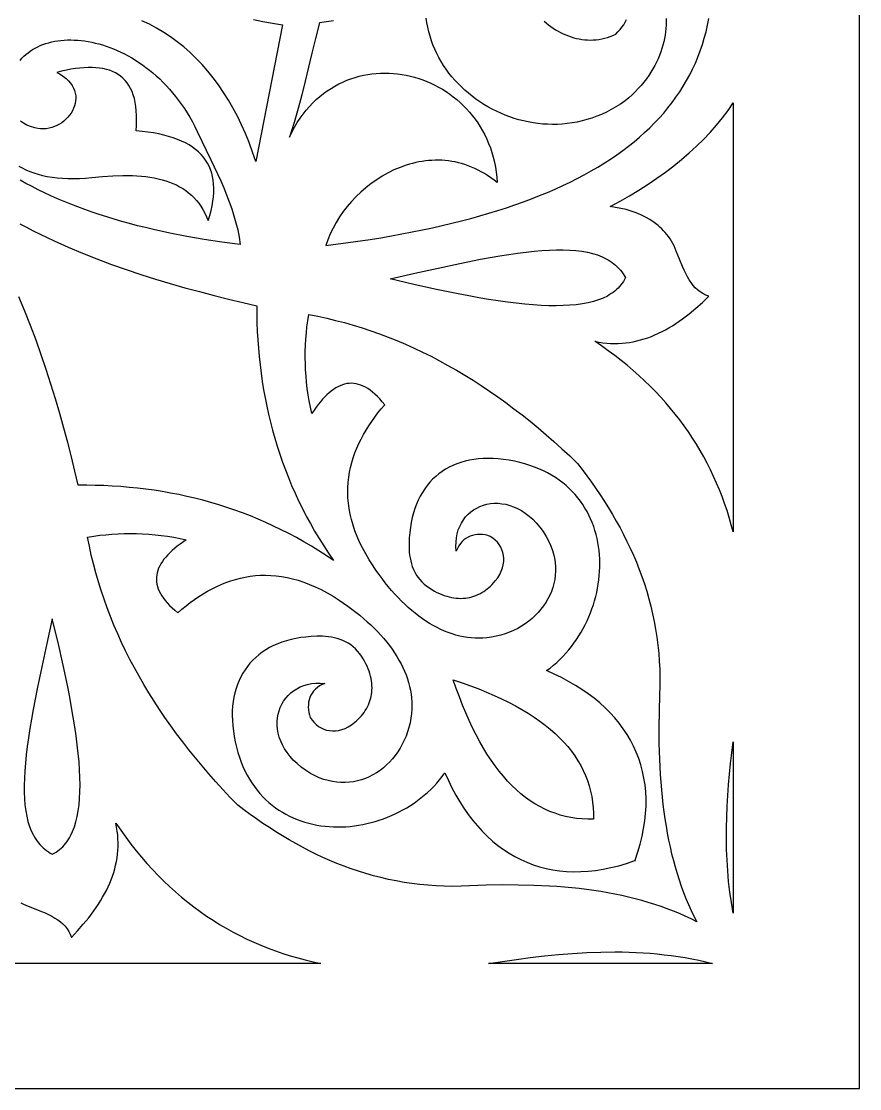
# Model space of a CAD drawing. Extents: x 38.7 to 88.7, y -52.9 to -2.9.
# Drawn here: x 71.81 to 88.68, y -52.91 to -31.42 of the extents above; entities that cross this region are included whole.
import ezdxf

# ---------------------------------------------------------------- set-up
doc = ezdxf.new("R2010")
doc.units = 0
doc.header["$MEASUREMENT"] = 0
doc.layers.add('LAYER_1', color=18, linetype='CONTINUOUS')

msp = doc.modelspace()

# ---------------------------------------------------------------- linework, layer by layer
at = {"layer": 'LAYER_1'}
for points in [[(38.681, -52.906), (88.681, -52.906), (88.681, -2.906), (38.681, -2.906)], [(86.136, -33.062), (86.136, -41.699), (86.098, -41.554), (86.056, -41.411), (86.012, -41.269), (85.964, -41.128), (85.913, -40.989), (85.859, -40.852), (85.803, -40.716), (85.743, -40.582), (85.68, -40.449), (85.613, -40.318), (85.544, -40.189), (85.472, -40.061), (85.396, -39.935), (85.318, -39.81), (85.236, -39.687), (85.151, -39.566), (85.063, -39.446), (84.971, -39.329), (84.877, -39.212), (84.779, -39.098), (84.678, -38.985), (84.574, -38.874), (84.466, -38.765), (84.355, -38.658), (84.241, -38.552), (84.124, -38.448), (84.004, -38.346), (83.88, -38.246), (83.753, -38.147), (83.622, -38.051), (83.489, -37.956), (83.352, -37.863), (83.432, -37.878), (83.512, -37.891), (83.591, -37.899), (83.669, -37.905), (83.747, -37.907), (83.824, -37.906), (83.9, -37.902), (83.976, -37.894), (84.051, -37.884), (84.126, -37.871), (84.2, -37.855), (84.274, -37.836), (84.347, -37.814), (84.419, -37.79), (84.491, -37.763), (84.563, -37.733), (84.634, -37.701), (84.704, -37.666), (84.774, -37.629), (84.844, -37.59), (84.913, -37.548), (84.982, -37.504), (85.118, -37.41), (85.252, -37.307), (85.385, -37.197), (85.517, -37.079), (85.647, -36.954), (85.584, -36.931), (85.525, -36.903), (85.471, -36.869), (85.421, -36.829), (85.374, -36.785), (85.331, -36.736), (85.291, -36.682), (85.253, -36.625), (85.218, -36.563), (85.184, -36.498), (85.151, -36.429), (85.119, -36.357), (85.056, -36.206), (84.992, -36.045), (84.97, -35.993), (84.946, -35.942), (84.921, -35.893), (84.893, -35.845), (84.865, -35.8), (84.835, -35.756), (84.803, -35.715), (84.77, -35.675), (84.735, -35.636), (84.7, -35.599), (84.663, -35.564), (84.624, -35.531), (84.544, -35.468), (84.459, -35.412), (84.371, -35.362), (84.278, -35.317), (84.182, -35.277), (84.083, -35.242), (83.981, -35.212), (83.876, -35.187), (83.77, -35.166), (83.662, -35.149), (83.86, -35.041), (84.053, -34.931), (84.241, -34.817), (84.424, -34.7), (84.602, -34.58), (84.773, -34.457), (84.939, -34.332), (85.099, -34.203), (85.252, -34.071), (85.399, -33.936), (85.539, -33.798), (85.673, -33.657), (85.8, -33.513), (85.919, -33.366), (86.032, -33.216)], [(79.232, -36.607), (79.728, -36.493), (80.197, -36.388), (80.639, -36.294), (81.052, -36.212), (81.249, -36.176), (81.439, -36.144), (81.622, -36.114), (81.799, -36.089), (81.968, -36.067), (82.132, -36.05), (82.288, -36.036), (82.438, -36.027), (82.582, -36.022), (82.718, -36.022), (82.849, -36.026), (82.973, -36.036), (83.09, -36.05), (83.202, -36.07), (83.307, -36.095), (83.405, -36.125), (83.497, -36.161), (83.583, -36.202), (83.624, -36.225), (83.663, -36.25), (83.701, -36.276), (83.737, -36.304), (83.771, -36.333), (83.804, -36.363), (83.836, -36.395), (83.866, -36.429), (83.894, -36.465), (83.921, -36.502), (83.946, -36.541), (83.97, -36.581), (83.95, -36.62), (83.928, -36.657), (83.904, -36.693), (83.878, -36.727), (83.85, -36.76), (83.82, -36.792), (83.789, -36.822), (83.755, -36.85), (83.72, -36.878), (83.683, -36.903), (83.644, -36.928), (83.604, -36.951), (83.517, -36.993), (83.424, -37.03), (83.323, -37.061), (83.215, -37.087), (83.101, -37.109), (82.979, -37.126), (82.851, -37.137), (82.716, -37.145), (82.575, -37.147), (82.427, -37.146), (82.273, -37.139), (82.112, -37.129), (81.945, -37.115), (81.772, -37.097), (81.592, -37.074), (81.407, -37.048), (81.215, -37.019), (81.018, -36.986), (80.814, -36.949), (80.605, -36.909), (80.169, -36.82), (79.711, -36.719)], [(85.405, -49.549), (85.29, -49.491), (85.173, -49.436), (85.054, -49.383), (84.933, -49.333), (84.809, -49.285), (84.684, -49.24), (84.557, -49.198), (84.428, -49.157), (84.297, -49.119), (84.165, -49.084), (84.03, -49.051), (83.894, -49.02), (83.756, -48.991), (83.616, -48.965), (83.474, -48.94), (83.331, -48.918), (83.186, -48.898), (83.04, -48.88), (82.892, -48.864), (82.742, -48.85), (82.591, -48.838), (82.438, -48.828), (82.128, -48.814), (81.813, -48.807), (81.492, -48.806), (81.166, -48.813), (80.834, -48.826), (80.662, -48.832), (80.492, -48.834), (80.324, -48.831), (80.158, -48.824), (79.994, -48.812), (79.831, -48.797), (79.671, -48.777), (79.513, -48.753), (79.356, -48.726), (79.201, -48.694), (79.048, -48.659), (78.897, -48.62), (78.747, -48.577), (78.599, -48.531), (78.452, -48.482), (78.308, -48.429), (78.164, -48.373), (78.022, -48.314), (77.882, -48.251), (77.742, -48.186), (77.605, -48.118), (77.468, -48.047), (77.333, -47.973), (77.199, -47.896), (77.066, -47.817), (76.934, -47.736), (76.804, -47.652), (76.675, -47.566), (76.546, -47.477), (76.419, -47.386), (76.292, -47.294), (76.167, -47.199), (76.016, -47.042), (75.869, -46.885), (75.725, -46.727), (75.585, -46.568), (75.449, -46.409), (75.315, -46.248), (75.186, -46.087), (75.06, -45.926), (74.937, -45.763), (74.818, -45.6), (74.703, -45.436), (74.591, -45.271), (74.483, -45.105), (74.379, -44.939), (74.278, -44.771), (74.181, -44.603), (74.087, -44.435), (73.998, -44.265), (73.912, -44.095), (73.83, -43.923), (73.752, -43.751), (73.677, -43.578), (73.607, -43.405), (73.54, -43.23), (73.477, -43.055), (73.418, -42.879), (73.363, -42.702), (73.312, -42.524), (73.264, -42.345), (73.221, -42.165), (73.182, -41.985), (73.147, -41.804), (73.269, -41.784), (73.391, -41.768), (73.513, -41.755), (73.636, -41.744), (73.759, -41.736), (73.883, -41.732), (74.006, -41.73), (74.13, -41.732), (74.254, -41.736), (74.379, -41.744), (74.504, -41.755), (74.629, -41.769), (74.754, -41.786), (74.88, -41.807), (75.006, -41.831), (75.132, -41.859), (75.009, -41.945), (74.952, -41.988), (74.898, -42.031), (74.848, -42.075), (74.802, -42.118), (74.759, -42.162), (74.719, -42.206), (74.683, -42.251), (74.651, -42.295), (74.622, -42.34), (74.597, -42.385), (74.576, -42.429), (74.559, -42.475), (74.546, -42.52), (74.537, -42.566), (74.531, -42.611), (74.53, -42.657), (74.533, -42.704), (74.54, -42.75), (74.551, -42.797), (74.566, -42.844), (74.586, -42.891), (74.61, -42.938), (74.638, -42.985), (74.671, -43.033), (74.708, -43.081), (74.75, -43.129), (74.796, -43.178), (74.847, -43.226), (74.902, -43.275), (74.963, -43.325), (75.045, -43.255), (75.128, -43.187), (75.212, -43.122), (75.298, -43.061), (75.385, -43.002), (75.473, -42.946), (75.562, -42.893), (75.652, -42.844), (75.744, -42.798), (75.837, -42.757), (75.931, -42.719), (76.026, -42.685), (76.123, -42.655), (76.221, -42.629), (76.32, -42.608), (76.42, -42.591), (76.522, -42.58), (76.625, -42.573), (76.729, -42.571), (76.835, -42.574), (76.942, -42.583), (77.05, -42.597), (77.16, -42.617), (77.271, -42.642), (77.383, -42.673), (77.496, -42.711), (77.611, -42.755), (77.728, -42.805), (77.845, -42.861), (77.964, -42.925), (78.085, -42.995), (78.206, -43.072), (78.294, -43.131), (78.38, -43.191), (78.463, -43.252), (78.544, -43.314), (78.623, -43.377), (78.7, -43.441), (78.774, -43.506), (78.846, -43.572), (78.915, -43.639), (78.981, -43.707), (79.045, -43.776), (79.106, -43.846), (79.165, -43.916), (79.22, -43.987), (79.273, -44.059), (79.322, -44.131), (79.369, -44.204), (79.412, -44.278), (79.453, -44.352), (79.49, -44.427), (79.524, -44.502), (79.554, -44.578), (79.582, -44.654), (79.605, -44.731), (79.625, -44.808), (79.642, -44.886), (79.655, -44.963), (79.664, -45.041), (79.67, -45.119), (79.672, -45.198), (79.669, -45.276), (79.663, -45.355), (79.651, -45.451), (79.634, -45.544), (79.612, -45.635), (79.586, -45.724), (79.554, -45.811), (79.519, -45.894), (79.479, -45.975), (79.435, -46.053), (79.387, -46.128), (79.336, -46.199), (79.281, -46.267), (79.223, -46.331), (79.162, -46.391), (79.097, -46.447), (79.03, -46.499), (78.96, -46.546), (78.888, -46.589), (78.814, -46.627), (78.738, -46.66), (78.659, -46.688), (78.579, -46.711), (78.497, -46.728), (78.414, -46.739), (78.33, -46.745), (78.245, -46.745), (78.159, -46.739), (78.072, -46.726), (77.985, -46.706), (77.897, -46.681), (77.809, -46.648), (77.722, -46.608), (77.634, -46.561), (77.534, -46.498), (77.443, -46.432), (77.361, -46.363), (77.286, -46.291), (77.22, -46.218), (77.161, -46.142), (77.111, -46.066), (77.068, -45.988), (77.032, -45.909), (77.004, -45.83), (76.983, -45.751), (76.969, -45.673), (76.962, -45.595), (76.961, -45.518), (76.967, -45.443), (76.98, -45.37), (76.998, -45.299), (77.023, -45.231), (77.054, -45.165), (77.09, -45.103), (77.132, -45.045), (77.18, -44.99), (77.233, -44.94), (77.291, -44.895), (77.354, -44.855), (77.421, -44.82), (77.494, -44.792), (77.571, -44.769), (77.652, -44.753), (77.738, -44.744), (77.827, -44.743), (77.921, -44.749), (77.865, -44.773), (77.815, -44.8), (77.77, -44.832), (77.73, -44.866), (77.695, -44.904), (77.665, -44.945), (77.64, -44.988), (77.62, -45.033), (77.605, -45.08), (77.594, -45.128), (77.589, -45.178), (77.587, -45.229), (77.591, -45.281), (77.599, -45.332), (77.611, -45.384), (77.627, -45.436), (77.663, -45.488), (77.703, -45.535), (77.746, -45.577), (77.793, -45.614), (77.844, -45.644), (77.897, -45.669), (77.953, -45.688), (78.011, -45.7), (78.071, -45.705), (78.133, -45.704), (78.196, -45.695), (78.26, -45.678), (78.326, -45.654), (78.391, -45.621), (78.457, -45.58), (78.523, -45.53), (78.559, -45.5), (78.592, -45.469), (78.624, -45.436), (78.655, -45.403), (78.683, -45.368), (78.71, -45.333), (78.734, -45.296), (78.757, -45.258), (78.778, -45.22), (78.797, -45.18), (78.813, -45.14), (78.828, -45.099), (78.84, -45.057), (78.851, -45.014), (78.859, -44.971), (78.865, -44.926), (78.868, -44.882), (78.869, -44.836), (78.868, -44.79), (78.865, -44.744), (78.859, -44.696), (78.851, -44.649), (78.84, -44.601), (78.826, -44.552), (78.81, -44.503), (78.791, -44.454), (78.77, -44.404), (78.746, -44.354), (78.719, -44.304), (78.69, -44.254), (78.657, -44.203), (78.622, -44.153), (78.58, -44.1), (78.536, -44.053), (78.489, -44.01), (78.44, -43.973), (78.389, -43.939), (78.336, -43.91), (78.282, -43.884), (78.226, -43.863), (78.169, -43.845), (78.111, -43.83), (78.053, -43.818), (77.994, -43.81), (77.934, -43.804), (77.875, -43.801), (77.816, -43.799), (77.757, -43.8), (77.647, -43.806), (77.54, -43.815), (77.437, -43.828), (77.337, -43.845), (77.24, -43.867), (77.147, -43.892), (77.057, -43.92), (76.971, -43.953), (76.888, -43.989), (76.809, -44.029), (76.734, -44.073), (76.662, -44.12), (76.595, -44.171), (76.531, -44.224), (76.47, -44.282), (76.414, -44.342), (76.362, -44.406), (76.314, -44.473), (76.269, -44.543), (76.229, -44.616), (76.193, -44.691), (76.161, -44.77), (76.133, -44.852), (76.11, -44.936), (76.09, -45.024), (76.075, -45.114), (76.065, -45.206), (76.058, -45.301), (76.057, -45.398), (76.059, -45.498), (76.067, -45.601), (76.079, -45.705), (76.096, -45.819), (76.117, -45.928), (76.142, -46.034), (76.17, -46.137), (76.201, -46.235), (76.235, -46.331), (76.273, -46.422), (76.313, -46.51), (76.356, -46.595), (76.402, -46.676), (76.451, -46.753), (76.503, -46.827), (76.556, -46.898), (76.613, -46.965), (76.671, -47.029), (76.732, -47.09), (76.795, -47.147), (76.86, -47.201), (76.926, -47.252), (76.995, -47.299), (77.065, -47.343), (77.137, -47.384), (77.211, -47.422), (77.286, -47.457), (77.362, -47.488), (77.439, -47.517), (77.518, -47.542), (77.597, -47.565), (77.678, -47.584), (77.759, -47.6), (77.841, -47.614), (77.924, -47.624), (78.008, -47.632), (78.091, -47.636), (78.176, -47.638), (78.26, -47.637), (78.345, -47.633), (78.429, -47.626), (78.514, -47.617), (78.598, -47.604), (78.683, -47.589), (78.766, -47.572), (78.85, -47.551), (78.933, -47.528), (79.015, -47.503), (79.097, -47.475), (79.178, -47.444), (79.258, -47.41), (79.337, -47.375), (79.415, -47.336), (79.492, -47.295), (79.567, -47.252), (79.641, -47.207), (79.714, -47.158), (79.784, -47.108), (79.854, -47.055), (79.921, -47), (79.987, -46.943), (80.05, -46.883), (80.112, -46.821), (80.171, -46.757), (80.229, -46.691), (80.283, -46.622), (80.336, -46.552), (80.405, -46.705), (80.478, -46.853), (80.554, -46.996), (80.634, -47.132), (80.718, -47.263), (80.805, -47.388), (80.896, -47.507), (80.99, -47.619), (81.088, -47.726), (81.189, -47.826), (81.293, -47.921), (81.401, -48.009), (81.512, -48.09), (81.626, -48.165), (81.743, -48.233), (81.863, -48.295), (81.986, -48.35), (82.111, -48.398), (82.24, -48.439), (82.372, -48.474), (82.506, -48.501), (82.643, -48.521), (82.783, -48.534), (82.926, -48.54), (83.071, -48.538), (83.218, -48.529), (83.368, -48.513), (83.521, -48.489), (83.676, -48.457), (83.833, -48.418), (83.992, -48.371), (84.154, -48.316), (84.161, -48.323), (84.161, -48.321), (84.163, -48.313), (84.17, -48.311), (84.172, -48.311), (84.174, -48.311), (84.167, -48.304), (84.221, -48.142), (84.267, -47.982), (84.305, -47.825), (84.335, -47.669), (84.358, -47.517), (84.374, -47.367), (84.382, -47.219), (84.382, -47.074), (84.376, -46.931), (84.362, -46.791), (84.341, -46.654), (84.313, -46.52), (84.278, -46.388), (84.236, -46.26), (84.187, -46.134), (84.131, -46.011), (84.069, -45.891), (84, -45.775), (83.924, -45.661), (83.842, -45.551), (83.754, -45.444), (83.659, -45.34), (83.558, -45.239), (83.451, -45.142), (83.338, -45.048), (83.219, -44.958), (83.093, -44.871), (82.962, -44.788), (82.825, -44.708), (82.683, -44.633), (82.534, -44.561), (82.38, -44.492), (82.451, -44.44), (82.519, -44.384), (82.585, -44.327), (82.648, -44.267), (82.71, -44.205), (82.769, -44.141), (82.826, -44.075), (82.881, -44.008), (82.933, -43.938), (82.983, -43.867), (83.031, -43.794), (83.076, -43.72), (83.119, -43.644), (83.159, -43.567), (83.197, -43.489), (83.232, -43.41), (83.265, -43.33), (83.295, -43.249), (83.323, -43.167), (83.348, -43.084), (83.371, -43.001), (83.391, -42.918), (83.408, -42.834), (83.422, -42.749), (83.434, -42.665), (83.443, -42.58), (83.449, -42.495), (83.453, -42.411), (83.454, -42.326), (83.451, -42.242), (83.446, -42.158), (83.438, -42.075), (83.428, -41.992), (83.414, -41.91), (83.397, -41.829), (83.377, -41.749), (83.355, -41.669), (83.329, -41.591), (83.3, -41.513), (83.268, -41.437), (83.233, -41.363), (83.195, -41.289), (83.154, -41.218), (83.109, -41.148), (83.061, -41.079), (83.01, -41.013), (82.956, -40.948), (82.899, -40.886), (82.838, -40.825), (82.774, -40.767), (82.706, -40.711), (82.635, -40.658), (82.561, -40.607), (82.483, -40.559), (82.402, -40.513), (82.318, -40.47), (82.229, -40.43), (82.138, -40.394), (82.043, -40.36), (81.944, -40.329), (81.841, -40.302), (81.735, -40.278), (81.626, -40.258), (81.512, -40.241), (81.407, -40.229), (81.305, -40.223), (81.205, -40.22), (81.107, -40.222), (81.012, -40.229), (80.92, -40.24), (80.83, -40.255), (80.743, -40.275), (80.658, -40.299), (80.577, -40.327), (80.498, -40.36), (80.422, -40.396), (80.349, -40.437), (80.28, -40.482), (80.213, -40.53), (80.15, -40.583), (80.089, -40.639), (80.032, -40.7), (79.979, -40.764), (79.929, -40.832), (79.882, -40.904), (79.839, -40.98), (79.799, -41.059), (79.763, -41.142), (79.731, -41.228), (79.703, -41.318), (79.678, -41.411), (79.658, -41.508), (79.641, -41.609), (79.628, -41.712), (79.62, -41.819), (79.615, -41.929), (79.615, -41.988), (79.616, -42.047), (79.62, -42.106), (79.626, -42.165), (79.635, -42.224), (79.647, -42.283), (79.662, -42.34), (79.68, -42.397), (79.702, -42.453), (79.728, -42.507), (79.757, -42.56), (79.791, -42.611), (79.829, -42.66), (79.872, -42.707), (79.919, -42.751), (79.972, -42.792), (80.023, -42.827), (80.073, -42.86), (80.124, -42.889), (80.174, -42.916), (80.224, -42.94), (80.274, -42.961), (80.323, -42.979), (80.372, -42.995), (80.421, -43.008), (80.469, -43.019), (80.517, -43.027), (80.564, -43.033), (80.611, -43.036), (80.657, -43.037), (80.702, -43.036), (80.747, -43.032), (80.791, -43.026), (80.835, -43.017), (80.877, -43.007), (80.919, -42.994), (80.96, -42.979), (81.001, -42.962), (81.04, -42.943), (81.078, -42.922), (81.116, -42.899), (81.153, -42.874), (81.188, -42.848), (81.223, -42.819), (81.256, -42.789), (81.289, -42.757), (81.35, -42.687), (81.399, -42.621), (81.439, -42.555), (81.471, -42.489), (81.495, -42.423), (81.511, -42.359), (81.52, -42.295), (81.521, -42.233), (81.515, -42.173), (81.503, -42.115), (81.484, -42.059), (81.459, -42.006), (81.427, -41.956), (81.391, -41.908), (81.348, -41.865), (81.301, -41.825), (81.249, -41.789), (81.197, -41.773), (81.146, -41.761), (81.094, -41.754), (81.043, -41.751), (80.992, -41.752), (80.942, -41.758), (80.894, -41.769), (80.847, -41.785), (80.802, -41.805), (80.759, -41.83), (80.719, -41.86), (80.681, -41.895), (80.647, -41.935), (80.616, -41.981), (80.589, -42.031), (80.565, -42.087), (80.559, -41.994), (80.56, -41.904), (80.568, -41.819), (80.583, -41.737), (80.605, -41.66), (80.633, -41.588), (80.668, -41.52), (80.707, -41.457), (80.752, -41.398), (80.802, -41.345), (80.856, -41.298), (80.914, -41.255), (80.976, -41.218), (81.041, -41.187), (81.109, -41.162), (81.18, -41.143), (81.254, -41.13), (81.329, -41.124), (81.405, -41.124), (81.483, -41.131), (81.561, -41.144), (81.64, -41.165), (81.719, -41.193), (81.798, -41.228), (81.876, -41.271), (81.953, -41.321), (82.029, -41.379), (82.103, -41.445), (82.175, -41.519), (82.244, -41.602), (82.311, -41.693), (82.374, -41.792), (82.422, -41.879), (82.462, -41.967), (82.495, -42.054), (82.522, -42.142), (82.542, -42.229), (82.555, -42.316), (82.562, -42.402), (82.563, -42.487), (82.557, -42.572), (82.546, -42.655), (82.53, -42.737), (82.508, -42.817), (82.48, -42.896), (82.448, -42.973), (82.41, -43.047), (82.368, -43.12), (82.321, -43.19), (82.269, -43.257), (82.214, -43.322), (82.154, -43.384), (82.09, -43.442), (82.023, -43.498), (81.952, -43.55), (81.878, -43.598), (81.8, -43.642), (81.719, -43.682), (81.636, -43.719), (81.549, -43.75), (81.461, -43.778), (81.369, -43.8), (81.276, -43.818), (81.181, -43.83), (81.102, -43.836), (81.023, -43.839), (80.945, -43.838), (80.867, -43.832), (80.789, -43.823), (80.711, -43.811), (80.633, -43.795), (80.556, -43.775), (80.479, -43.751), (80.403, -43.725), (80.327, -43.695), (80.252, -43.661), (80.177, -43.624), (80.102, -43.584), (80.028, -43.541), (79.955, -43.495), (79.882, -43.446), (79.81, -43.394), (79.739, -43.338), (79.668, -43.28), (79.598, -43.22), (79.529, -43.156), (79.461, -43.09), (79.394, -43.021), (79.327, -42.95), (79.262, -42.876), (79.197, -42.8), (79.134, -42.721), (79.071, -42.64), (79.01, -42.557), (78.949, -42.471), (78.89, -42.383), (78.812, -42.262), (78.742, -42.142), (78.678, -42.023), (78.62, -41.906), (78.57, -41.79), (78.525, -41.675), (78.487, -41.562), (78.455, -41.45), (78.429, -41.339), (78.409, -41.23), (78.394, -41.121), (78.385, -41.015), (78.381, -40.909), (78.382, -40.805), (78.389, -40.702), (78.4, -40.6), (78.416, -40.499), (78.437, -40.4), (78.462, -40.302), (78.491, -40.205), (78.524, -40.11), (78.562, -40.015), (78.603, -39.922), (78.648, -39.83), (78.697, -39.74), (78.749, -39.65), (78.804, -39.562), (78.863, -39.475), (78.924, -39.389), (78.988, -39.305), (79.055, -39.221), (79.124, -39.139), (79.075, -39.079), (79.026, -39.023), (78.977, -38.973), (78.928, -38.926), (78.88, -38.885), (78.832, -38.848), (78.784, -38.815), (78.736, -38.787), (78.689, -38.763), (78.641, -38.744), (78.595, -38.729), (78.548, -38.718), (78.501, -38.711), (78.455, -38.708), (78.409, -38.71), (78.363, -38.715), (78.318, -38.725), (78.273, -38.738), (78.227, -38.756), (78.183, -38.777), (78.138, -38.802), (78.093, -38.831), (78.049, -38.863), (78.005, -38.9), (77.961, -38.939), (77.917, -38.983), (77.874, -39.029), (77.83, -39.08), (77.787, -39.133), (77.744, -39.191), (77.702, -39.251), (77.659, -39.315), (77.631, -39.189), (77.606, -39.063), (77.585, -38.937), (77.567, -38.812), (77.552, -38.687), (77.541, -38.562), (77.533, -38.438), (77.528, -38.313), (77.526, -38.189), (77.527, -38.065), (77.531, -37.941), (77.538, -37.817), (77.548, -37.694), (77.561, -37.571), (77.577, -37.448), (77.596, -37.325), (77.777, -37.359), (77.957, -37.398), (78.137, -37.441), (78.315, -37.487), (78.493, -37.537), (78.67, -37.592), (78.847, -37.65), (79.022, -37.712), (79.197, -37.778), (79.371, -37.848), (79.544, -37.922), (79.716, -37.999), (79.888, -38.08), (80.059, -38.165), (80.229, -38.254), (80.398, -38.347), (80.567, -38.443), (80.735, -38.543), (80.902, -38.646), (81.068, -38.754), (81.233, -38.865), (81.398, -38.979), (81.562, -39.097), (81.725, -39.219), (81.888, -39.344), (82.049, -39.473), (82.21, -39.606), (82.371, -39.742), (82.53, -39.881), (82.689, -40.024), (82.847, -40.171), (83.004, -40.32), (83.1, -40.445), (83.193, -40.571), (83.284, -40.698), (83.373, -40.826), (83.46, -40.955), (83.545, -41.085), (83.627, -41.216), (83.707, -41.348), (83.784, -41.482), (83.859, -41.617), (83.93, -41.753), (83.999, -41.89), (84.065, -42.029), (84.129, -42.169), (84.189, -42.311), (84.245, -42.454), (84.299, -42.599), (84.349, -42.745), (84.396, -42.893), (84.44, -43.043), (84.479, -43.194), (84.515, -43.347), (84.548, -43.501), (84.576, -43.658), (84.601, -43.816), (84.622, -43.976), (84.638, -44.138), (84.65, -44.302), (84.659, -44.468), (84.662, -44.636), (84.662, -44.806), (84.656, -44.978), (84.645, -45.31), (84.641, -45.637), (84.642, -45.958), (84.651, -46.274), (84.667, -46.585), (84.678, -46.738), (84.691, -46.889), (84.706, -47.039), (84.723, -47.187), (84.741, -47.333), (84.762, -47.478), (84.785, -47.622), (84.81, -47.763), (84.837, -47.903), (84.867, -48.041), (84.898, -48.177), (84.932, -48.312), (84.969, -48.444), (85.007, -48.575), (85.048, -48.704), (85.092, -48.831), (85.137, -48.956), (85.186, -49.078), (85.237, -49.199), (85.29, -49.318), (85.346, -49.435)], [(72.436, -43.446), (72.325, -43.944), (72.223, -44.414), (72.132, -44.856), (72.052, -45.271), (72.017, -45.468), (71.986, -45.658), (71.958, -45.841), (71.933, -46.018), (71.912, -46.188), (71.896, -46.352), (71.883, -46.508), (71.875, -46.658), (71.871, -46.802), (71.871, -46.939), (71.876, -47.07), (71.886, -47.194), (71.901, -47.311), (71.921, -47.422), (71.947, -47.527), (71.978, -47.626), (72.014, -47.718), (72.056, -47.804), (72.079, -47.845), (72.104, -47.884), (72.13, -47.921), (72.158, -47.957), (72.187, -47.991), (72.218, -48.024), (72.25, -48.056), (72.284, -48.085), (72.32, -48.114), (72.357, -48.14), (72.396, -48.166), (72.436, -48.189), (72.475, -48.169), (72.512, -48.146), (72.548, -48.122), (72.582, -48.095), (72.615, -48.067), (72.646, -48.037), (72.676, -48.006), (72.704, -47.972), (72.731, -47.937), (72.757, -47.899), (72.781, -47.86), (72.804, -47.819), (72.845, -47.732), (72.882, -47.638), (72.912, -47.537), (72.938, -47.429), (72.959, -47.315), (72.975, -47.193), (72.986, -47.065), (72.993, -46.93), (72.994, -46.788), (72.992, -46.64), (72.985, -46.486), (72.974, -46.325), (72.958, -46.158), (72.939, -45.984), (72.916, -45.805), (72.889, -45.62), (72.858, -45.428), (72.824, -45.231), (72.787, -45.027), (72.746, -44.818), (72.654, -44.383), (72.551, -43.925)], [(83.326, -47.48), (83.21, -47.481), (83.095, -47.476), (82.983, -47.465), (82.872, -47.448), (82.763, -47.426), (82.656, -47.398), (82.551, -47.364), (82.448, -47.325), (82.346, -47.28), (82.246, -47.229), (82.148, -47.173), (82.052, -47.111), (81.957, -47.043), (81.865, -46.969), (81.774, -46.89), (81.685, -46.805), (81.597, -46.715), (81.512, -46.618), (81.428, -46.516), (81.347, -46.409), (81.266, -46.296), (81.188, -46.177), (81.112, -46.052), (81.037, -45.922), (80.964, -45.786), (80.893, -45.644), (80.824, -45.497), (80.757, -45.344), (80.691, -45.185), (80.627, -45.021), (80.565, -44.851), (80.505, -44.675), (80.681, -44.734), (80.852, -44.795), (81.016, -44.858), (81.175, -44.923), (81.329, -44.989), (81.476, -45.057), (81.618, -45.128), (81.755, -45.2), (81.885, -45.274), (82.01, -45.349), (82.13, -45.427), (82.243, -45.506), (82.351, -45.587), (82.454, -45.671), (82.551, -45.755), (82.642, -45.842), (82.727, -45.931), (82.807, -46.021), (82.881, -46.114), (82.949, -46.208), (83.012, -46.304), (83.069, -46.401), (83.12, -46.501), (83.165, -46.603), (83.205, -46.706), (83.24, -46.811), (83.268, -46.918), (83.291, -47.027), (83.308, -47.137), (83.32, -47.25), (83.326, -47.364)], [(86.136, -45.928), (86.136, -49.375), (86.1, -49.162), (86.069, -48.949), (86.045, -48.735), (86.026, -48.52), (86.012, -48.305), (86.004, -48.089), (86, -47.873), (86.001, -47.656), (86.006, -47.439), (86.015, -47.223), (86.027, -47.006), (86.043, -46.789), (86.062, -46.573), (86.085, -46.358), (86.109, -46.143)], [(85.721, -50.387), (81.215, -50.387), (81.493, -50.344), (81.773, -50.303), (82.054, -50.266), (82.337, -50.233), (82.62, -50.205), (82.904, -50.183), (83.189, -50.166), (83.473, -50.156), (83.758, -50.153), (83.9, -50.155), (84.042, -50.158), (84.183, -50.164), (84.325, -50.172), (84.466, -50.182), (84.607, -50.194), (84.748, -50.209), (84.888, -50.226), (85.028, -50.246), (85.168, -50.269), (85.307, -50.294), (85.445, -50.322), (85.584, -50.353)]]:
    msp.add_lwpolyline(points, close=True, dxfattribs=at)
for points in [[(78.095, -31.41), (77.954, -31.434), (77.813, -31.452), (77.732, -31.766), (77.659, -32.064), (77.527, -32.626), (77.459, -32.901), (77.386, -33.176), (77.346, -33.316), (77.303, -33.458), (77.257, -33.603), (77.207, -33.751), (77.257, -33.65), (77.31, -33.553), (77.365, -33.461), (77.423, -33.373), (77.484, -33.289), (77.547, -33.21), (77.612, -33.135), (77.679, -33.064), (77.748, -32.997), (77.82, -32.935), (77.893, -32.876), (77.967, -32.822), (78.044, -32.771), (78.121, -32.724), (78.2, -32.682), (78.281, -32.643), (78.362, -32.608), (78.444, -32.577), (78.528, -32.55), (78.612, -32.526), (78.696, -32.507), (78.782, -32.491), (78.868, -32.478), (78.954, -32.469), (79.04, -32.464), (79.126, -32.462), (79.213, -32.464), (79.299, -32.469), (79.385, -32.478), (79.471, -32.49), (79.556, -32.505), (79.641, -32.524), (79.725, -32.546), (79.808, -32.572), (79.891, -32.6), (79.972, -32.632), (80.052, -32.667), (80.131, -32.705), (80.209, -32.746), (80.285, -32.79), (80.36, -32.837), (80.433, -32.887), (80.504, -32.94), (80.573, -32.996), (80.641, -33.054), (80.706, -33.116), (80.769, -33.18), (80.829, -33.248), (80.887, -33.317), (80.943, -33.39), (80.996, -33.465), (81.046, -33.543), (81.093, -33.623), (81.137, -33.706), (81.178, -33.791), (81.216, -33.879), (81.25, -33.97), (81.281, -34.062), (81.308, -34.157), (81.332, -34.255), (81.351, -34.354), (81.367, -34.456), (81.379, -34.56), (81.387, -34.667), (81.324, -34.617), (81.26, -34.57), (81.196, -34.527), (81.132, -34.486), (81.067, -34.449), (81.002, -34.415), (80.936, -34.383), (80.871, -34.355), (80.805, -34.329), (80.738, -34.306), (80.672, -34.286), (80.606, -34.268), (80.539, -34.253), (80.473, -34.241), (80.406, -34.231), (80.34, -34.224), (80.273, -34.219), (80.207, -34.217), (80.141, -34.217), (80.075, -34.22), (80.009, -34.224), (79.943, -34.231), (79.878, -34.24), (79.813, -34.252), (79.749, -34.265), (79.685, -34.281), (79.621, -34.298), (79.558, -34.317), (79.434, -34.362), (79.311, -34.414), (79.192, -34.473), (79.076, -34.538), (78.963, -34.609), (78.853, -34.687), (78.748, -34.77), (78.647, -34.858), (78.551, -34.95), (78.459, -35.047), (78.372, -35.148), (78.292, -35.253), (78.216, -35.36), (78.147, -35.471), (78.085, -35.584), (78.029, -35.7), (77.98, -35.817), (77.939, -35.935), (78.392, -35.876), (78.833, -35.811), (79.049, -35.777), (79.262, -35.74), (79.472, -35.702), (79.679, -35.662), (79.883, -35.621), (80.083, -35.578), (80.281, -35.533), (80.475, -35.487), (80.667, -35.439), (80.855, -35.389), (81.04, -35.338), (81.221, -35.285), (81.399, -35.23), (81.575, -35.174), (81.746, -35.115), (81.915, -35.055), (82.08, -34.993), (82.242, -34.93), (82.4, -34.864), (82.555, -34.797), (82.706, -34.728), (82.855, -34.657), (82.999, -34.585), (83.14, -34.51), (83.278, -34.434), (83.412, -34.356), (83.543, -34.276), (83.669, -34.194), (83.793, -34.11), (83.913, -34.024), (84.029, -33.936), (84.141, -33.847), (84.25, -33.755), (84.355, -33.661), (84.456, -33.566), (84.554, -33.468), (84.648, -33.369), (84.738, -33.267), (84.824, -33.164), (84.907, -33.058), (84.985, -32.951), (85.06, -32.841), (85.131, -32.73), (85.198, -32.616), (85.261, -32.5), (85.32, -32.382), (85.375, -32.262), (85.426, -32.14), (85.473, -32.016), (85.516, -31.89), (85.555, -31.761), (85.59, -31.631), (85.621, -31.498), (85.648, -31.363)], [(84.791, -31.368), (84.791, -31.433), (84.789, -31.499), (84.784, -31.565), (84.777, -31.631), (84.768, -31.699), (84.756, -31.766), (84.741, -31.834), (84.723, -31.903), (84.703, -31.971), (84.68, -32.039), (84.654, -32.108), (84.625, -32.176), (84.594, -32.244), (84.559, -32.312), (84.521, -32.38), (84.48, -32.447), (84.436, -32.514), (84.389, -32.58), (84.338, -32.646), (84.284, -32.711), (84.227, -32.775), (84.166, -32.838), (84.102, -32.9), (84.034, -32.961), (83.962, -33.021), (83.869, -33.086), (83.775, -33.145), (83.68, -33.199), (83.584, -33.249), (83.488, -33.294), (83.39, -33.334), (83.292, -33.37), (83.194, -33.401), (83.095, -33.427), (82.996, -33.449), (82.897, -33.467), (82.798, -33.481), (82.698, -33.49), (82.599, -33.496), (82.5, -33.497), (82.402, -33.495), (82.304, -33.489), (82.207, -33.479), (82.11, -33.465), (82.014, -33.448), (81.919, -33.427), (81.825, -33.403), (81.732, -33.375), (81.64, -33.344), (81.549, -33.31), (81.46, -33.272), (81.373, -33.232), (81.287, -33.189), (81.202, -33.142), (81.12, -33.093), (81.039, -33.041), (80.961, -32.987), (80.884, -32.93), (80.81, -32.87), (80.738, -32.808), (80.669, -32.743), (80.602, -32.676), (80.538, -32.607), (80.476, -32.536), (80.418, -32.463), (80.362, -32.387), (80.309, -32.31), (80.26, -32.231), (80.214, -32.15), (80.171, -32.068), (80.132, -31.984), (80.096, -31.898), (80.064, -31.811), (80.036, -31.722), (80.011, -31.633), (79.991, -31.542), (79.975, -31.449), (79.962, -31.356)], [(76.482, -31.388), (76.673, -31.427), (76.869, -31.46), (77.069, -31.489), (76.532, -34.245), (76.467, -34.052), (76.398, -33.864), (76.323, -33.681), (76.244, -33.504), (76.161, -33.332), (76.072, -33.166), (75.979, -33.006), (75.882, -32.851), (75.78, -32.702), (75.674, -32.559), (75.564, -32.423), (75.449, -32.292), (75.331, -32.168), (75.208, -32.05), (75.081, -31.938), (74.951, -31.833), (74.816, -31.735), (74.678, -31.644), (74.535, -31.559), (74.39, -31.482), (74.24, -31.411)], [(82.33, -31.416), (82.374, -31.454), (82.42, -31.491), (82.466, -31.526), (82.514, -31.559), (82.562, -31.59), (82.612, -31.619), (82.663, -31.647), (82.714, -31.672), (82.767, -31.695), (82.82, -31.716), (82.874, -31.735), (82.928, -31.751), (82.983, -31.765), (83.039, -31.777), (83.094, -31.786), (83.151, -31.793), (83.207, -31.797), (83.264, -31.798), (83.32, -31.797), (83.377, -31.792), (83.434, -31.785), (83.491, -31.775), (83.548, -31.762), (83.604, -31.746), (83.66, -31.727), (83.716, -31.705), (83.772, -31.679), (83.817, -31.635), (83.859, -31.589), (83.898, -31.54), (83.933, -31.491), (83.964, -31.439), (83.992, -31.386)], [(71.79, -32.207), (71.826, -32.165), (71.865, -32.125), (71.905, -32.088), (71.949, -32.053), (71.994, -32.02), (72.041, -31.989), (72.09, -31.96), (72.142, -31.934), (72.195, -31.91), (72.249, -31.888), (72.306, -31.869), (72.364, -31.852), (72.424, -31.837), (72.485, -31.824), (72.547, -31.814), (72.611, -31.806), (72.676, -31.801), (72.742, -31.797), (72.809, -31.797), (72.877, -31.798), (72.947, -31.802), (73.016, -31.809), (73.087, -31.817), (73.158, -31.829), (73.23, -31.842), (73.302, -31.858), (73.375, -31.877), (73.448, -31.898), (73.521, -31.922), (73.595, -31.948), (73.668, -31.976), (73.742, -32.008), (73.815, -32.041), (73.889, -32.077), (73.962, -32.116), (74.035, -32.157), (74.107, -32.201), (74.179, -32.248), (74.25, -32.297), (74.321, -32.349), (74.391, -32.403), (74.461, -32.46), (74.529, -32.52), (74.597, -32.582), (74.663, -32.647), (74.729, -32.714), (74.793, -32.785), (74.856, -32.858), (74.918, -32.934), (74.978, -33.012), (75.036, -33.093), (75.094, -33.177), (75.149, -33.264), (75.203, -33.354), (75.255, -33.446), (75.305, -33.541), (75.353, -33.639), (75.629, -34.21), (75.761, -34.491), (75.825, -34.631), (75.885, -34.771), (75.943, -34.912), (75.997, -35.052), (76.047, -35.193), (76.092, -35.335), (76.132, -35.477), (76.166, -35.621), (76.194, -35.765), (76.216, -35.911), (75.85, -35.864), (75.493, -35.811), (75.144, -35.751), (74.803, -35.685), (74.472, -35.613), (74.309, -35.575), (74.149, -35.535), (73.991, -35.493), (73.835, -35.45), (73.682, -35.405), (73.531, -35.359), (73.382, -35.311), (73.236, -35.262), (73.092, -35.211), (72.95, -35.158), (72.811, -35.104), (72.674, -35.049), (72.54, -34.992), (72.408, -34.933), (72.279, -34.873), (72.152, -34.811), (72.028, -34.748), (71.906, -34.683), (71.787, -34.617)], [(71.762, -34.336), (71.833, -34.374), (71.907, -34.41), (71.985, -34.443), (72.067, -34.473), (72.152, -34.499), (72.242, -34.523), (72.335, -34.542), (72.432, -34.559), (72.533, -34.572), (72.639, -34.58), (72.748, -34.586), (72.862, -34.587), (72.981, -34.584), (73.104, -34.577), (73.231, -34.565), (73.448, -34.544), (73.656, -34.531), (73.856, -34.525), (73.952, -34.525), (74.047, -34.527), (74.139, -34.531), (74.229, -34.538), (74.317, -34.547), (74.402, -34.559), (74.485, -34.573), (74.566, -34.59), (74.644, -34.609), (74.72, -34.632), (74.793, -34.657), (74.864, -34.685), (74.932, -34.716), (74.998, -34.75), (75.061, -34.787), (75.121, -34.828), (75.179, -34.872), (75.234, -34.92), (75.286, -34.971), (75.336, -35.025), (75.383, -35.083), (75.427, -35.145), (75.468, -35.211), (75.506, -35.281), (75.541, -35.354), (75.573, -35.432), (75.604, -35.33), (75.63, -35.232), (75.651, -35.136), (75.668, -35.043), (75.679, -34.953), (75.685, -34.866), (75.686, -34.782), (75.683, -34.701), (75.674, -34.622), (75.661, -34.547), (75.643, -34.475), (75.619, -34.405), (75.591, -34.338), (75.558, -34.275), (75.52, -34.214), (75.477, -34.156), (75.429, -34.101), (75.376, -34.049), (75.319, -34), (75.256, -33.954), (75.189, -33.911), (75.116, -33.87), (75.039, -33.833), (74.957, -33.798), (74.869, -33.767), (74.777, -33.738), (74.68, -33.712), (74.578, -33.689), (74.471, -33.669), (74.36, -33.652), (74.243, -33.638), (74.121, -33.627), (74.129, -33.518), (74.133, -33.414), (74.132, -33.316), (74.127, -33.223), (74.117, -33.136), (74.104, -33.053), (74.087, -32.975), (74.066, -32.903), (74.04, -32.835), (74.011, -32.772), (73.979, -32.713), (73.942, -32.66), (73.902, -32.61), (73.858, -32.566), (73.811, -32.526), (73.76, -32.49), (73.706, -32.458), (73.649, -32.431), (73.588, -32.408), (73.524, -32.388), (73.456, -32.373), (73.386, -32.362), (73.313, -32.355), (73.236, -32.351), (73.157, -32.351), (73.075, -32.355), (72.99, -32.362), (72.902, -32.373), (72.812, -32.387), (72.719, -32.404), (72.623, -32.425), (72.525, -32.449), (72.597, -32.488), (72.661, -32.53), (72.716, -32.574), (72.764, -32.62), (72.805, -32.667), (72.839, -32.716), (72.865, -32.767), (72.886, -32.817), (72.899, -32.869), (72.907, -32.921), (72.909, -32.972), (72.906, -33.024), (72.897, -33.074), (72.883, -33.125), (72.865, -33.173), (72.842, -33.221), (72.815, -33.267), (72.784, -33.311), (72.749, -33.352), (72.711, -33.392), (72.67, -33.428), (72.625, -33.462), (72.579, -33.492), (72.529, -33.518), (72.478, -33.541), (72.425, -33.559), (72.371, -33.573), (72.315, -33.583), (72.258, -33.587), (72.2, -33.586), (72.142, -33.58), (72.083, -33.568), (72, -33.542), (71.961, -33.527), (71.924, -33.511), (71.89, -33.493), (71.857, -33.474), (71.826, -33.454), (71.797, -33.433)], [(71.781, -35.495), (71.916, -35.567), (72.053, -35.639), (72.191, -35.708), (72.33, -35.776), (72.471, -35.842), (72.755, -35.969), (73.043, -36.09), (73.334, -36.205), (73.627, -36.314), (73.922, -36.417), (74.218, -36.516), (74.515, -36.609), (74.811, -36.698), (75.106, -36.783), (75.4, -36.863), (75.692, -36.939), (75.981, -37.012), (76.267, -37.081), (76.549, -37.148), (76.55, -37.32), (76.554, -37.492), (76.561, -37.662), (76.57, -37.833), (76.583, -38.002), (76.598, -38.171), (76.616, -38.339), (76.637, -38.506), (76.661, -38.672), (76.687, -38.838), (76.717, -39.003), (76.75, -39.167), (76.786, -39.33), (76.825, -39.493), (76.867, -39.654), (76.912, -39.815), (76.961, -39.975), (77.012, -40.135), (77.067, -40.293), (77.126, -40.451), (77.187, -40.607), (77.252, -40.763), (77.321, -40.918), (77.393, -41.073), (77.468, -41.226), (77.547, -41.379), (77.629, -41.53), (77.715, -41.681), (77.804, -41.831), (77.898, -41.98), (77.994, -42.128), (78.095, -42.275), (77.947, -42.176), (77.798, -42.08), (77.649, -41.988), (77.498, -41.899), (77.347, -41.814), (77.195, -41.733), (77.042, -41.655), (76.888, -41.581), (76.734, -41.51), (76.578, -41.442), (76.422, -41.378), (76.265, -41.317), (76.107, -41.26), (75.948, -41.206), (75.788, -41.155), (75.628, -41.107), (75.467, -41.063), (75.305, -41.022), (75.142, -40.984), (74.979, -40.949), (74.814, -40.917), (74.649, -40.888), (74.484, -40.862), (74.317, -40.839), (74.15, -40.819), (73.982, -40.802), (73.813, -40.787), (73.644, -40.776), (73.473, -40.767), (73.302, -40.762), (73.131, -40.758), (72.958, -40.758), (72.891, -40.477), (72.82, -40.191), (72.746, -39.902), (72.668, -39.611), (72.587, -39.317), (72.501, -39.022), (72.41, -38.726), (72.315, -38.43), (72.215, -38.134), (72.11, -37.84), (72, -37.547), (71.883, -37.257), (71.761, -36.97)], [(71.803, -49.167), (71.854, -49.191), (71.906, -49.212), (72.219, -49.338), (72.291, -49.37), (72.36, -49.402), (72.426, -49.435), (72.488, -49.471), (72.546, -49.508), (72.599, -49.548), (72.649, -49.591), (72.694, -49.637), (72.733, -49.686), (72.768, -49.74), (72.797, -49.799), (72.82, -49.862), (72.943, -49.731), (73.06, -49.598), (73.169, -49.465), (73.271, -49.329), (73.364, -49.193), (73.408, -49.124), (73.449, -49.054), (73.488, -48.985), (73.525, -48.914), (73.559, -48.844), (73.591, -48.773), (73.62, -48.701), (73.647, -48.629), (73.671, -48.556), (73.692, -48.483), (73.71, -48.409), (73.726, -48.335), (73.739, -48.26), (73.749, -48.185), (73.756, -48.109), (73.76, -48.033), (73.761, -47.956), (73.758, -47.878), (73.752, -47.8), (73.744, -47.721), (73.731, -47.641), (73.716, -47.561), (73.815, -47.706), (73.916, -47.846), (74.019, -47.983), (74.124, -48.117), (74.231, -48.246), (74.34, -48.372), (74.452, -48.494), (74.565, -48.613), (74.68, -48.728), (74.797, -48.839), (74.916, -48.947), (75.037, -49.051), (75.16, -49.151), (75.285, -49.248), (75.412, -49.341), (75.54, -49.431), (75.67, -49.517), (75.803, -49.599), (75.937, -49.678), (76.073, -49.753), (76.21, -49.825), (76.35, -49.894), (76.491, -49.959), (76.634, -50.02), (76.778, -50.078), (76.925, -50.132), (77.073, -50.183), (77.223, -50.231), (77.374, -50.275), (77.527, -50.316), (77.682, -50.353), (77.838, -50.387), (68.913, -50.387)]]:
    msp.add_lwpolyline(points, dxfattribs=at)

doc.saveas('drawing.dxf')
